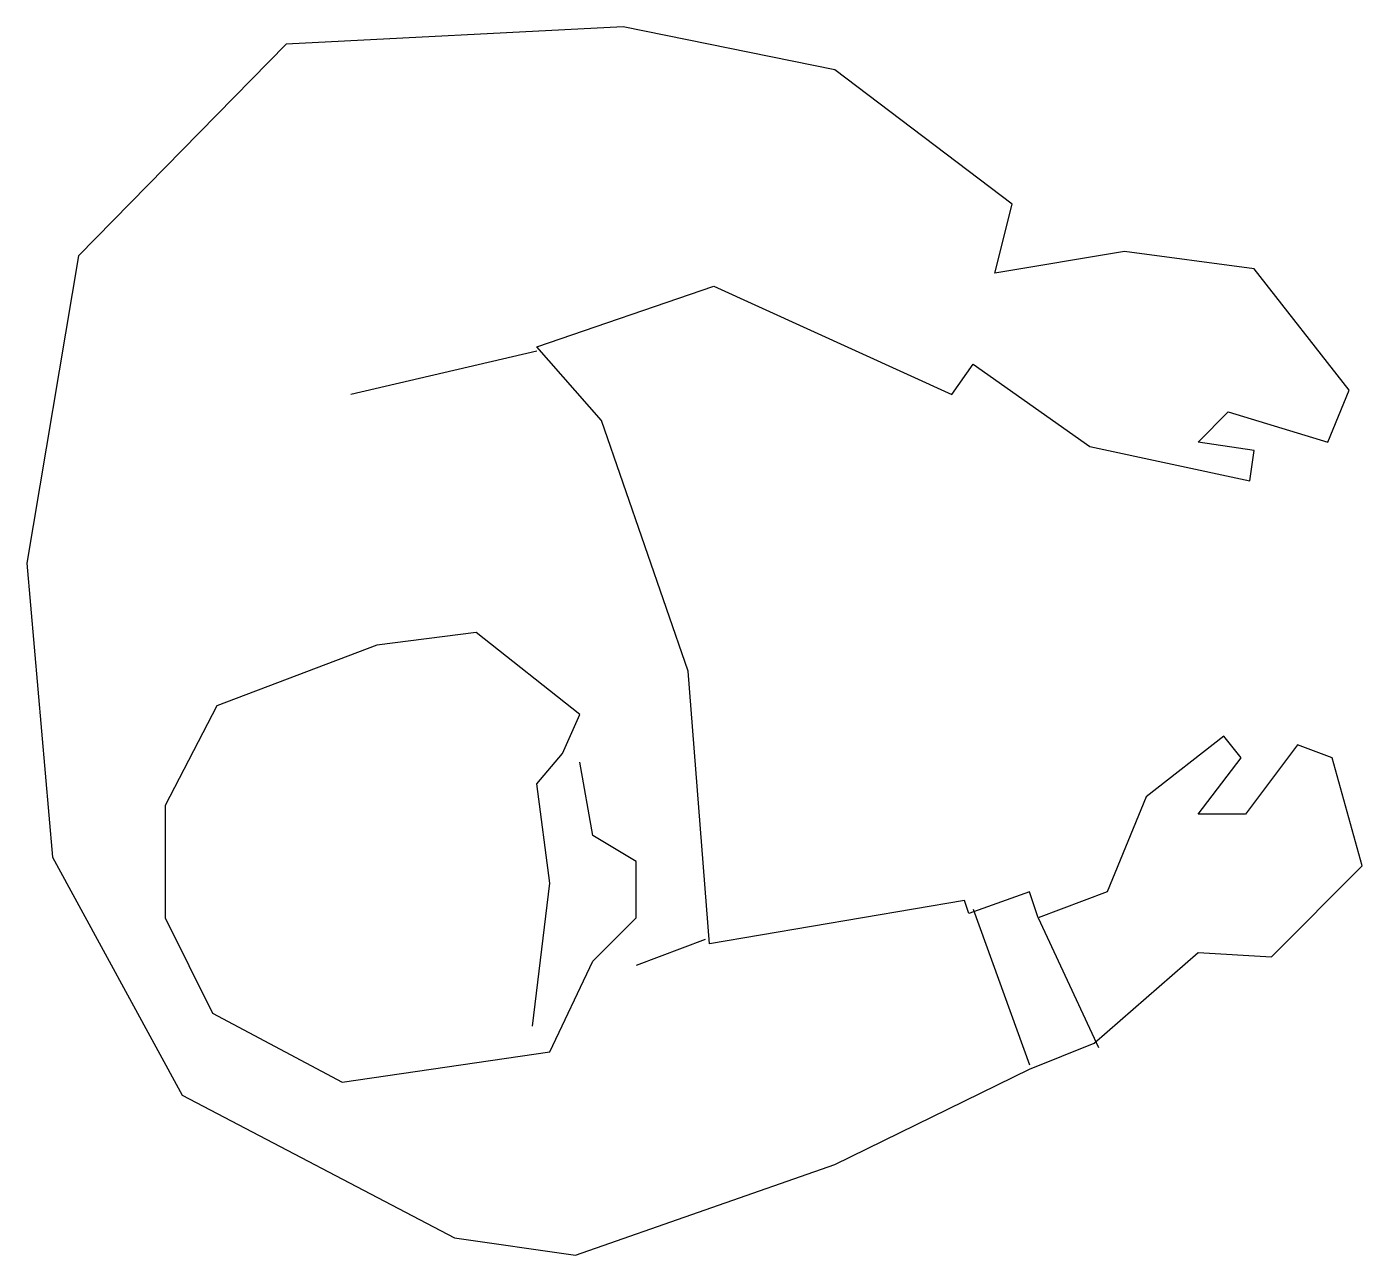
# Model space of a CAD drawing. Extents: x 133.407 to 134.026, y 57.07 to 57.639.
import ezdxf

# ---------------------------------------------------------------- set-up
doc = ezdxf.new("R2010")
doc.units = 0
doc.layers.get('0').update_dxf_attribs({"linetype": 'CONTINUOUS'})

msp = doc.modelspace()

# ---------------------------------------------------------------- linework, layer by layer
msp.add_lwpolyline([(133.72327, 57.21451), (133.71326, 57.34071), (133.67322, 57.45689), (133.64319, 57.49095), (133.72527, 57.51899), (133.83537, 57.46891), (133.84538, 57.48293), (133.89943, 57.44487), (133.9735, 57.42885), (133.9755, 57.44287), (133.94948, 57.44688), (133.96349, 57.4609), (134.00953, 57.44688), (134.01954, 57.47092), (133.9755, 57.52701), (133.91545, 57.53502), (133.85539, 57.525), (133.8634, 57.55705), (133.78132, 57.61915), (133.68323, 57.63918), (133.52708, 57.63117), (133.43099, 57.53302), (133.40697, 57.39079), (133.41898, 57.25457), (133.47904, 57.14439), (133.60516, 57.07829), (133.66121, 57.07027), (133.78132, 57.11234), (133.8714, 57.15641), (133.90143, 57.16843), (133.94948, 57.2105), (133.98351, 57.2085), (134.02555, 57.25056), (134.01154, 57.30064), (133.99552, 57.30665), (133.9715, 57.2746), (133.94948, 57.2746), (133.9695, 57.30064), (133.96149, 57.31066), (133.92546, 57.28261), (133.90744, 57.23854), (133.87541, 57.22652), (133.8714, 57.23854), (133.84338, 57.22853), (133.84138, 57.23454)], close=True)
for points in [[(133.64319, 57.48894), (133.55711, 57.46891)], [(133.64119, 57.17644), (133.6492, 57.24255), (133.64319, 57.28862), (133.6552, 57.30265), (133.66321, 57.32068), (133.61517, 57.35874), (133.56912, 57.35273), (133.49505, 57.32468), (133.47103, 57.27861), (133.47103, 57.22652), (133.49305, 57.18245), (133.55311, 57.1504), (133.6492, 57.16443), (133.66922, 57.20649), (133.68923, 57.22652), (133.68923, 57.25257), (133.66922, 57.26459), (133.66321, 57.29864)], [(133.84538, 57.23053), (133.8714, 57.15842)], [(133.87541, 57.22652), (133.90343, 57.16643)], [(133.72126, 57.21651), (133.68923, 57.20449)]]:
    msp.add_lwpolyline(points)

doc.saveas('drawing.dxf')
